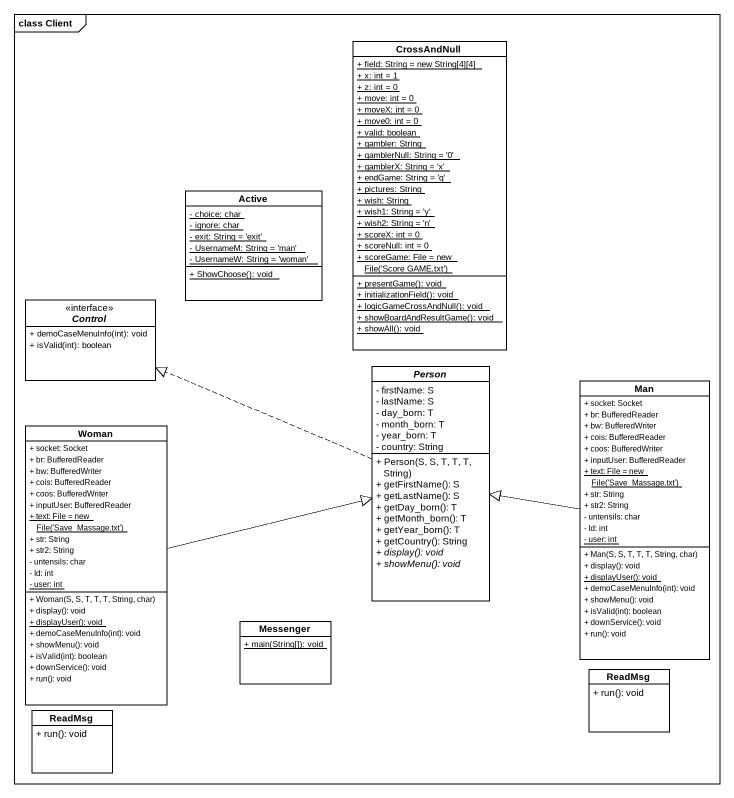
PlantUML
@startuml
mainframe class Client
hide circle
hide empty members
skinparam classAttributeIconSize 0
class CrossAndNull {
  {static} + field: String = new String[4][4]
  {static} + x: int = 1
  {static} + z: int = 0
  {static} + move: int = 0
  {static} + moveX: int = 0
  {static} + move0: int = 0
  {static} + valid: boolean
  {static} + gambler: String
  {static} + gamblerNull: String = '0'
  {static} + gamblerX: String = 'x'
  {static} + endGame: String = 'q'
  {static} + pictures: String
  {static} + wish: String
  {static} + wish1: String = 'y'
  {static} + wish2: String = 'n'
  {static} + scoreX: int = 0
  {static} + scoreNull: int = 0
  {static} {field} + scoreGame: File = new File('Score GAME.txt')
  {static} + presentGame(): void
  {static} + initializationField(): void
  {static} + logicGameCrossAndNull(): void
  {static} + showBoardAndResultGame(): void
  {static} + showAll(): void
}
class Active {
  {static} - choice: char
  {static} - ignore: char
  {static} - exit: String = 'exit'
  {static} - UsernameM: String = 'man'
  {static} - UsernameW: String = 'woman'
  {static} + ShowChoose(): void
}
interface "Control" as Control_ <<interface>> {
  + demoCaseMenuInfo(int): void
  + isValid(int): boolean
}
abstract class "Person" as Person_ {
  - firstName: S
  - lastName: S
  - day_born: T
  - month_born: T
  - year_born: T
  - country: String
  + Person(S, S, T, T, T, String)
  + getFirstName(): S
  + getLastName(): S
  + getDay_born(): T
  + getMonth_born(): T
  + getYear_born(): T
  + getCountry(): String
  {abstract} + display(): void
  {abstract} + showMenu(): void
}
class Man {
  + socket: Socket
  + br: BufferedReader
  + bw: BufferedWriter
  + cois: BufferedReader
  + coos: BufferedWriter
  + inputUser: BufferedReader
  {static} {field} + text: File = new File('Save_Massage.txt')
  + str: String
  + str2: String
  - untensils: char
  - Id: int
  {static} - user: int
  + Man(S, S, T, T, T, String, char)
  + display(): void
  {static} + displayUser(): void
  + demoCaseMenuInfo(int): void
  + showMenu(): void
  + isValid(int): boolean
  + downService(): void
  + run(): void
}
class Woman {
  + socket: Socket
  + br: BufferedReader
  + bw: BufferedWriter
  + cois: BufferedReader
  + coos: BufferedWriter
  + inputUser: BufferedReader
  {static} {field} + text: File = new File('Save_Massage.txt')
  + str: String
  + str2: String
  - untensils: char
  - Id: int
  {static} - user: int
  + Woman(S, S, T, T, T, String, char)
  + display(): void
  {static} + displayUser(): void
  + demoCaseMenuInfo(int): void
  + showMenu(): void
  + isValid(int): boolean
  + downService(): void
  + run(): void
}
class Messenger {
  {static} + main(String[]): void
}
class ReadMsg {
  + run(): void
}
class "ReadMsg" as ReadMsg_2 {
  + run(): void
}
Person_ .left.|> Control_
Man -left-|> Person_
Woman -right-|> Person_
@enduml
